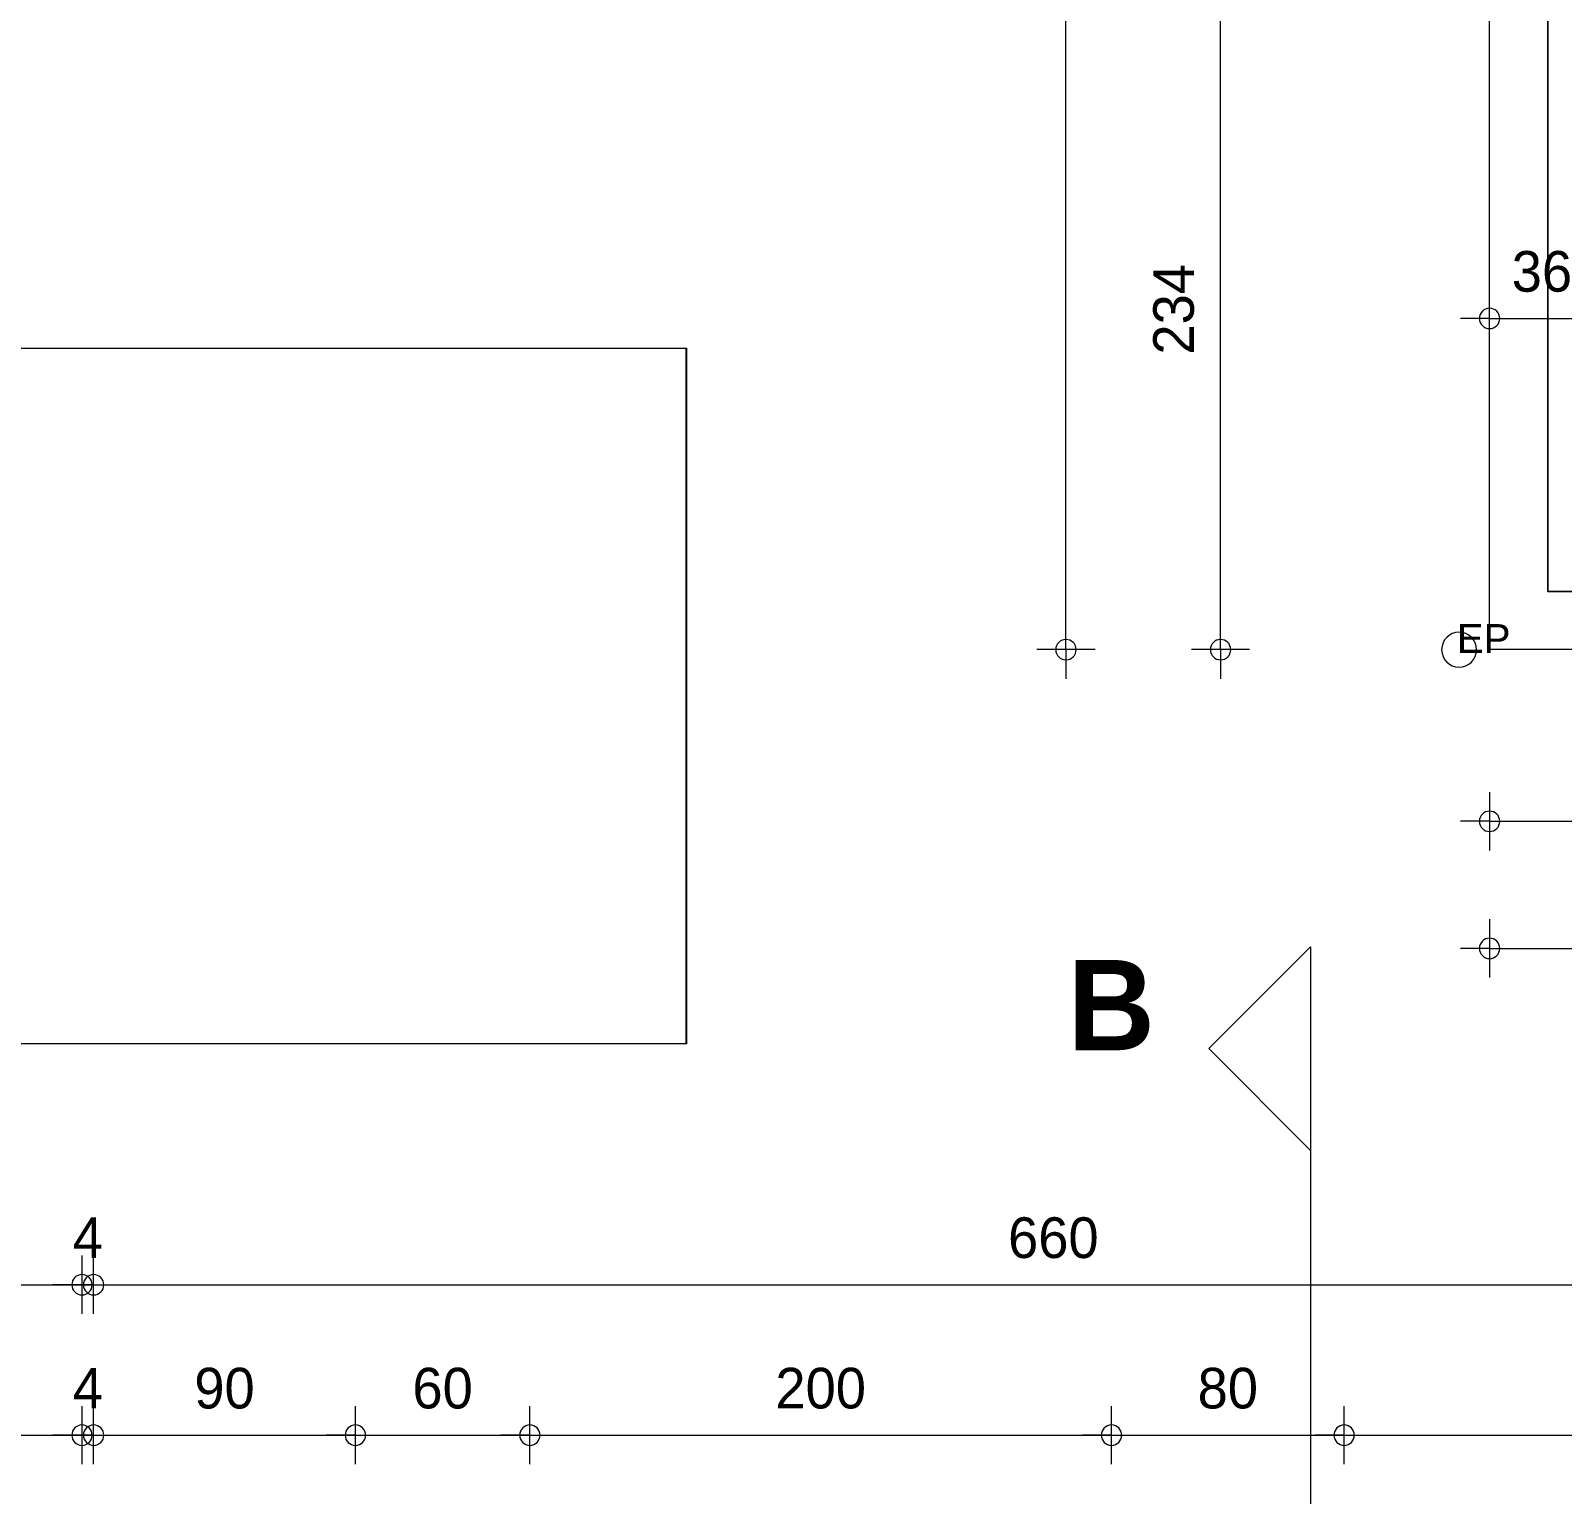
# Model space of a CAD drawing. Header units: metres. Extents: x -30.4 to 29.6, y -50.6 to 0.4.
# Drawn here: x -16.02 to -10.75, y -19.85 to -14.81 of the extents above; entities that cross this region are included whole.
import ezdxf
from ezdxf.enums import TextEntityAlignment as Align
from ezdxf.lldxf.tags import DXFTag

# ---------------------------------------------------------------- set-up
doc = ezdxf.new("R2010")
doc.units = ezdxf.units.M
doc.header["$MEASUREMENT"] = 0
doc.header["$XCLIPFRAME"] = 2
for name, color, linetype in [('Calque commun', 7, 'Continuous'), ('Calque100', 7, 'Continuous'), ('Cotations', 7, 'Continuous'), ('Textes', 7, 'Continuous')]:
    doc.layers.add(name, color=color, linetype=linetype)
doc.styles.add('Arial4', font='arial.ttf', dxfattribs={"height": 0.098961})
doc.styles.add('Century Gothic', font='GOTHIC.TTF', dxfattribs={"height": 0.139636})
doc.styles.add('Century Gothic3', font='GOTHICB.TTF', dxfattribs={"height": 0.31023})
tags = doc.linetypes.add('DASHDOT2', pattern=[0.5, 0.25, -0.125, 0, -0.125]).pattern_tags.tags
tags[10:11] = [DXFTag(74, 4), DXFTag(75, 0), DXFTag(340, '0'), DXFTag(46, 1.0), DXFTag(50, 0.0), DXFTag(44, 0.0), DXFTag(45, 0.0)]
tags[8:9] = [DXFTag(74, 4), DXFTag(75, 0), DXFTag(340, '0'), DXFTag(46, 1.0), DXFTag(50, 0.0), DXFTag(44, 0.0), DXFTag(45, 0.0)]
tags[6:7] = [DXFTag(74, 4), DXFTag(75, 0), DXFTag(340, '0'), DXFTag(46, 1.0), DXFTag(50, 0.0), DXFTag(44, 0.0), DXFTag(45, 0.0)]
tags[4:5] = [DXFTag(74, 4), DXFTag(75, 0), DXFTag(340, '0'), DXFTag(46, 1.0), DXFTag(50, 0.0), DXFTag(44, 0.0), DXFTag(45, 0.0)]
tags = doc.linetypes.add('DIVIDE2', pattern=[0.625, 0.25, -0.125, 0, -0.125, 0, -0.125]).pattern_tags.tags
tags[14:15] = [DXFTag(74, 4), DXFTag(75, 0), DXFTag(340, '0'), DXFTag(46, 1.0), DXFTag(50, 0.0), DXFTag(44, 0.0), DXFTag(45, 0.0)]
tags[12:13] = [DXFTag(74, 4), DXFTag(75, 0), DXFTag(340, '0'), DXFTag(46, 1.0), DXFTag(50, 0.0), DXFTag(44, 0.0), DXFTag(45, 0.0)]
tags[10:11] = [DXFTag(74, 4), DXFTag(75, 0), DXFTag(340, '0'), DXFTag(46, 1.0), DXFTag(50, 0.0), DXFTag(44, 0.0), DXFTag(45, 0.0)]
tags[8:9] = [DXFTag(74, 4), DXFTag(75, 0), DXFTag(340, '0'), DXFTag(46, 1.0), DXFTag(50, 0.0), DXFTag(44, 0.0), DXFTag(45, 0.0)]
tags[6:7] = [DXFTag(74, 4), DXFTag(75, 0), DXFTag(340, '0'), DXFTag(46, 1.0), DXFTag(50, 0.0), DXFTag(44, 0.0), DXFTag(45, 0.0)]
tags[4:5] = [DXFTag(74, 4), DXFTag(75, 0), DXFTag(340, '0'), DXFTag(46, 1.0), DXFTag(50, 0.0), DXFTag(44, 0.0), DXFTag(45, 0.0)]
picture_1 = doc.add_image_def('image2.jpg', size_in_pixel=(789, 328))

# ---------------------------------------------------------------- blocks, each defined once
blk = doc.blocks.new('new27')
at = {"layer": 'Calque commun', "color": 5, "linetype": 'Continuous', "lineweight": 9}
blk.add_arc((0, 0), 0.5, 0, 359.99941, dxfattribs=at)
blk = doc.blocks.new('new28')
at = {"layer": 'Calque commun', "color": 5, "linetype": 'Continuous', "lineweight": 9}
blk.add_arc((0, 0), 0.5, 0, 359.99941, dxfattribs=at)
blk = doc.blocks.new('DimLine27653')
at = {"layer": 'Calque commun', "color": 5, "linetype": 'Continuous', "lineweight": 9}
for p, q in [((-14.8988, -19.7427), (-14.8988, -19.5427)), ((-14.2988, -19.7427), (-14.2988, -19.5427)), ((-14.8988, -19.6427), (-14.9988, -19.6427)), ((-14.8988, -19.6427), (-14.2988, -19.6427)), ((-14.2988, -19.6427), (-14.1988, -19.6427))]:
    blk.add_line(p, q, dxfattribs=at)
at = {"layer": 'Calque commun', "color": 5, "linetype": 'Continuous', "lineweight": 9, "xscale": 0.07000000029802322, "yscale": 0.07000000029802322, "zscale": 0.07000000029802322}
for name, p in [('new27', (-14.8988, -19.6427)), ('new28', (-14.2988, -19.6427))]:
    blk.add_blockref(name, p, dxfattribs=at)
at = {"layer": 'Calque commun', "color": 5, "linetype": 'Continuous', "lineweight": 9, "style": 'Century Gothic'}
blk.add_text('60', height=0.13964, dxfattribs=at).set_placement((-14.5988, -19.5927), align=Align.BOTTOM_CENTER)
blk = doc.blocks.new('new29')
at = {"layer": 'Calque commun', "color": 5, "linetype": 'Continuous', "lineweight": 9}
blk.add_arc((0, 0), 0.5, 0, 359.99941, dxfattribs=at)
blk = doc.blocks.new('new30')
at = {"layer": 'Calque commun', "color": 5, "linetype": 'Continuous', "lineweight": 9}
blk.add_arc((0, 0), 0.5, 0, 359.99941, dxfattribs=at)
blk = doc.blocks.new('DimLine27661')
at = {"layer": 'Calque commun', "color": 5, "linetype": 'Continuous', "lineweight": 9}
for p, q in [((-12.2989, -19.7427), (-12.2989, -19.5427)), ((-11.4989, -19.7427), (-11.4989, -19.5427)), ((-12.2989, -19.6427), (-12.3989, -19.6427)), ((-12.2989, -19.6427), (-11.4989, -19.6427)), ((-11.4989, -19.6427), (-11.3989, -19.6427))]:
    blk.add_line(p, q, dxfattribs=at)
at = {"layer": 'Calque commun', "color": 5, "linetype": 'Continuous', "lineweight": 9, "xscale": 0.07000000029802322, "yscale": 0.07000000029802322, "zscale": 0.07000000029802322}
for name, p in [('new29', (-12.2989, -19.6427)), ('new30', (-11.4989, -19.6427))]:
    blk.add_blockref(name, p, dxfattribs=at)
at = {"layer": 'Calque commun', "color": 5, "linetype": 'Continuous', "lineweight": 9, "style": 'Century Gothic'}
blk.add_text('80', height=0.13964, dxfattribs=at).set_placement((-11.8989, -19.5927), align=Align.BOTTOM_CENTER)
blk = doc.blocks.new('new31')
at = {"layer": 'Calque commun', "color": 5, "linetype": 'Continuous', "lineweight": 9}
blk.add_arc((0, 0), 0.5, 0, 359.99941, dxfattribs=at)
blk = doc.blocks.new('new32')
at = {"layer": 'Calque commun', "color": 5, "linetype": 'Continuous', "lineweight": 9}
blk.add_arc((0, 0), 0.5, 0, 359.99941, dxfattribs=at)
blk = doc.blocks.new('DimLine27677')
at = {"layer": 'Calque commun', "color": 5, "linetype": 'Continuous', "lineweight": 9}
for p, q in [((-14.2988, -19.7427), (-14.2988, -19.5427)), ((-12.2989, -19.7427), (-12.2989, -19.5427)), ((-14.2988, -19.6427), (-14.3988, -19.6427)), ((-14.2988, -19.6427), (-12.2989, -19.6427)), ((-12.2989, -19.6427), (-12.1989, -19.6427))]:
    blk.add_line(p, q, dxfattribs=at)
at = {"layer": 'Calque commun', "color": 5, "linetype": 'Continuous', "lineweight": 9, "xscale": 0.07000000029802322, "yscale": 0.07000000029802322, "zscale": 0.07000000029802322}
for name, p in [('new31', (-14.2988, -19.6427)), ('new32', (-12.2989, -19.6427))]:
    blk.add_blockref(name, p, dxfattribs=at)
at = {"layer": 'Calque commun', "color": 5, "linetype": 'Continuous', "lineweight": 9, "style": 'Century Gothic'}
blk.add_text('200', height=0.13964, dxfattribs=at).set_placement((-13.2988, -19.5927), align=Align.BOTTOM_CENTER)
blk = doc.blocks.new('new33')
at = {"layer": 'Calque commun', "color": 5, "linetype": 'Continuous', "lineweight": 9}
blk.add_arc((0, 0), 0.5, 0, 359.99941, dxfattribs=at)
blk = doc.blocks.new('new34')
at = {"layer": 'Calque commun', "color": 5, "linetype": 'Continuous', "lineweight": 9}
blk.add_arc((0, 0), 0.5, 0, 359.99941, dxfattribs=at)
blk = doc.blocks.new('DimLine27685')
at = {"layer": 'Calque commun', "color": 5, "linetype": 'Continuous', "lineweight": 9}
for p, q in [((-11.4989, -19.7427), (-11.4989, -19.5427)), ((-9.1988, -19.7427), (-9.1988, -19.5427)), ((-11.4989, -19.6427), (-11.5989, -19.6427)), ((-11.4989, -19.6427), (-9.1988, -19.6427)), ((-9.1988, -19.6427), (-9.0988, -19.6427))]:
    blk.add_line(p, q, dxfattribs=at)
at = {"layer": 'Calque commun', "color": 5, "linetype": 'Continuous', "lineweight": 9, "xscale": 0.07000000029802322, "yscale": 0.07000000029802322, "zscale": 0.07000000029802322}
for name, p in [('new33', (-11.4989, -19.6427)), ('new34', (-9.1988, -19.6427))]:
    blk.add_blockref(name, p, dxfattribs=at)
at = {"layer": 'Calque commun', "color": 5, "linetype": 'Continuous', "lineweight": 9, "style": 'Century Gothic'}
blk.add_text('230', height=0.13964, dxfattribs=at).set_placement((-10.3488, -19.5927), align=Align.BOTTOM_CENTER)
blk = doc.blocks.new('new83')
at = {"layer": 'Calque commun', "color": 5, "linetype": 'Continuous', "lineweight": 9}
blk.add_arc((0, 0), 0.5, 0, 359.99941, dxfattribs=at)
blk = doc.blocks.new('DimLine32870')
at = {"layer": 'Calque commun', "color": 5, "linetype": 'Continuous', "lineweight": 9}
for p, q in [((-15.7988, -19.2255), (-15.7988, -19.0255)), ((-15.7988, -19.1255), (-15.8988, -19.1255)), ((-15.7988, -19.1255), (-9.1988, -19.1255))]:
    blk.add_line(p, q, dxfattribs=at)
at = {"layer": 'Calque commun', "color": 5, "linetype": 'Continuous', "lineweight": 9, "xscale": 0.07000000029802322, "yscale": 0.07000000029802322, "zscale": 0.07000000029802322}
blk.add_blockref('new83', (-15.7988, -19.1255), dxfattribs=at)
at = {"layer": 'Calque commun', "color": 5, "linetype": 'Continuous', "lineweight": 9, "style": 'Century Gothic'}
blk.add_text('660', height=0.13964, dxfattribs=at).set_placement((-12.4988, -19.0755), align=Align.BOTTOM_CENTER)
blk = doc.blocks.new('new88')
at = {"layer": 'Calque commun', "color": 5, "linetype": 'Continuous', "lineweight": 9}
blk.add_arc((0, 0), 0.5, 0, 359.99941, dxfattribs=at)
blk = doc.blocks.new('DimLine32886')
at = {"layer": 'Calque commun', "color": 5, "linetype": 'Continuous', "lineweight": 9}
for p, q in [((-15.8388, -19.2255), (-15.8388, -19.0255)), ((-22.4388, -19.1255), (-15.8388, -19.1255)), ((-15.8388, -19.1255), (-15.7388, -19.1255))]:
    blk.add_line(p, q, dxfattribs=at)
at = {"layer": 'Calque commun', "color": 5, "linetype": 'Continuous', "lineweight": 9, "xscale": 0.07000000029802322, "yscale": 0.07000000029802322, "zscale": 0.07000000029802322}
blk.add_blockref('new88', (-15.8388, -19.1255), dxfattribs=at)
blk = doc.blocks.new('new115')
at = {"layer": 'Calque commun', "color": 5, "linetype": 'Continuous', "lineweight": 9}
blk.add_arc((0, 0), 0.5, 0, 359.99941, dxfattribs=at)
blk = doc.blocks.new('new116')
at = {"layer": 'Calque commun', "color": 5, "linetype": 'Continuous', "lineweight": 9}
blk.add_arc((0, 0), 0.5, 0, 359.99941, dxfattribs=at)
blk = doc.blocks.new('DimLine34378')
at = {"layer": 'Calque commun', "color": 5, "linetype": 'Continuous', "lineweight": 9}
for p, q in [((-10.9988, -17.4326), (-10.9988, -17.6327)), ((-8.9389, -17.4327), (-8.9389, -17.6327)), ((-10.9988, -17.5326), (-11.0988, -17.5326)), ((-10.9988, -17.5326), (-8.9389, -17.5327)), ((-8.9389, -17.5327), (-8.8389, -17.5327))]:
    blk.add_line(p, q, dxfattribs=at)
at = {"layer": 'Calque commun', "color": 5, "linetype": 'Continuous', "lineweight": 9, "xscale": 0.07000000029802322, "yscale": 0.07000000029802322, "zscale": 0.07000000029802322}
for name, p in [('new115', (-10.9988, -17.5326)), ('new116', (-8.9389, -17.5327))]:
    blk.add_blockref(name, p, dxfattribs=at)
at = {"layer": 'Calque commun', "color": 5, "linetype": 'Continuous', "lineweight": 9, "style": 'Century Gothic'}
blk.add_text('206', height=0.13964, rotation=359.9999, dxfattribs=at).set_placement((-9.9689, -17.4827), align=Align.BOTTOM_CENTER)
blk = doc.blocks.new('new121')
at = {"layer": 'Calque commun', "color": 5, "linetype": 'Continuous', "lineweight": 9}
blk.add_arc((0, 0), 0.5, 0, 359.99941, dxfattribs=at)
blk = doc.blocks.new('new122')
at = {"layer": 'Calque commun', "color": 5, "linetype": 'Continuous', "lineweight": 9}
blk.add_arc((0, 0), 0.5, 0, 359.99941, dxfattribs=at)
blk = doc.blocks.new('DimLine34402')
at = {"layer": 'Calque commun', "color": 5, "linetype": 'Continuous', "lineweight": 9}
for p, q in [((-11.9238, -14.6025), (-11.9238, -14.5025)), ((-11.8238, -14.6025), (-12.0238, -14.6025)), ((-11.9238, -16.9425), (-11.9238, -14.6025)), ((-11.8238, -16.9425), (-12.0238, -16.9425)), ((-11.9238, -16.9425), (-11.9238, -17.0425))]:
    blk.add_line(p, q, dxfattribs=at)
at = {"layer": 'Calque commun', "color": 5, "linetype": 'Continuous', "lineweight": 9, "xscale": 0.07000000029802322, "yscale": 0.07000000029802322, "zscale": 0.07000000029802322, "rotation": 90}
for name, p in [('new122', (-11.9238, -14.6025)), ('new121', (-11.9238, -16.9425))]:
    blk.add_blockref(name, p, dxfattribs=at)
at = {"layer": 'Calque commun', "color": 5, "linetype": 'Continuous', "lineweight": 9, "style": 'Century Gothic'}
blk.add_text('234', height=0.13964, rotation=90, dxfattribs=at).set_placement((-11.9738, -15.7725), align=Align.BOTTOM_CENTER)
blk = doc.blocks.new('new249')
at = {"layer": 'Calque commun', "color": 5, "linetype": 'Continuous', "lineweight": 9}
blk.add_arc((0, 0), 0.5, 0, 359.99941, dxfattribs=at)
blk = doc.blocks.new('new250')
at = {"layer": 'Calque commun', "color": 5, "linetype": 'Continuous', "lineweight": 9}
blk.add_arc((0, 0), 0.5, 0, 359.99941, dxfattribs=at)
blk = doc.blocks.new('DimLine38837')
at = {"layer": 'Calque commun', "color": 5, "linetype": 'Continuous', "lineweight": 9}
for p, q in [((-15.8388, -19.2255), (-15.8388, -19.0255)), ((-15.7988, -19.2255), (-15.7988, -19.0255)), ((-15.8388, -19.1255), (-15.9388, -19.1255)), ((-15.8388, -19.1255), (-15.7988, -19.1255)), ((-15.7988, -19.1255), (-15.6988, -19.1255))]:
    blk.add_line(p, q, dxfattribs=at)
at = {"layer": 'Calque commun', "color": 5, "linetype": 'Continuous', "lineweight": 9, "xscale": 0.07000000029802322, "yscale": 0.07000000029802322, "zscale": 0.07000000029802322}
for name, p in [('new249', (-15.8388, -19.1255)), ('new250', (-15.7988, -19.1255))]:
    blk.add_blockref(name, p, dxfattribs=at)
at = {"layer": 'Calque commun', "color": 5, "linetype": 'Continuous', "lineweight": 9, "style": 'Century Gothic'}
blk.add_text('4', height=0.1396, dxfattribs=at).set_placement((-15.8188, -19.0755), align=Align.BOTTOM_CENTER)
blk = doc.blocks.new('new255')
at = {"layer": 'Calque commun', "color": 5, "linetype": 'Continuous', "lineweight": 9}
blk.add_arc((0, 0), 0.5, 0, 359.99941, dxfattribs=at)
blk = doc.blocks.new('new256')
at = {"layer": 'Calque commun', "color": 5, "linetype": 'Continuous', "lineweight": 9}
blk.add_arc((0, 0), 0.5, 0, 359.99941, dxfattribs=at)
blk = doc.blocks.new('DimLine38861')
at = {"layer": 'Calque commun', "color": 5, "linetype": 'Continuous', "lineweight": 9}
for p, q in [((-16.9378, -19.7427), (-16.9378, -19.5427)), ((-15.8388, -19.7427), (-15.8388, -19.5427)), ((-16.9378, -19.6427), (-17.0378, -19.6427)), ((-16.9378, -19.6427), (-15.8388, -19.6427)), ((-15.8388, -19.6427), (-15.7388, -19.6427))]:
    blk.add_line(p, q, dxfattribs=at)
at = {"layer": 'Calque commun', "color": 5, "linetype": 'Continuous', "lineweight": 9, "xscale": 0.07000000029802322, "yscale": 0.07000000029802322, "zscale": 0.07000000029802322}
for name, p in [('new255', (-16.9378, -19.6427)), ('new256', (-15.8388, -19.6427))]:
    blk.add_blockref(name, p, dxfattribs=at)
at = {"layer": 'Calque commun', "color": 5, "linetype": 'Continuous', "lineweight": 9, "style": 'Century Gothic'}
blk.add_text('110', height=0.13964, dxfattribs=at).set_placement((-16.3883, -19.5927), align=Align.BOTTOM_CENTER)
blk = doc.blocks.new('new257')
at = {"layer": 'Calque commun', "color": 5, "linetype": 'Continuous', "lineweight": 9}
blk.add_arc((0, 0), 0.5, 0, 359.99941, dxfattribs=at)
blk = doc.blocks.new('new258')
at = {"layer": 'Calque commun', "color": 5, "linetype": 'Continuous', "lineweight": 9}
blk.add_arc((0, 0), 0.5, 0, 359.99941, dxfattribs=at)
blk = doc.blocks.new('DimLine38869')
at = {"layer": 'Calque commun', "color": 5, "linetype": 'Continuous', "lineweight": 9}
for p, q in [((-15.8388, -19.7427), (-15.8388, -19.5427)), ((-15.7988, -19.7427), (-15.7988, -19.5427)), ((-15.8388, -19.6427), (-15.9388, -19.6427)), ((-15.8388, -19.6427), (-15.7988, -19.6427)), ((-15.7988, -19.6427), (-15.6988, -19.6427))]:
    blk.add_line(p, q, dxfattribs=at)
at = {"layer": 'Calque commun', "color": 5, "linetype": 'Continuous', "lineweight": 9, "xscale": 0.07000000029802322, "yscale": 0.07000000029802322, "zscale": 0.07000000029802322}
for name, p in [('new257', (-15.8388, -19.6427)), ('new258', (-15.7988, -19.6427))]:
    blk.add_blockref(name, p, dxfattribs=at)
at = {"layer": 'Calque commun', "color": 5, "linetype": 'Continuous', "lineweight": 9, "style": 'Century Gothic'}
blk.add_text('4', height=0.1396, dxfattribs=at).set_placement((-15.8188, -19.5927), align=Align.BOTTOM_CENTER)
blk = doc.blocks.new('new259')
at = {"layer": 'Calque commun', "color": 5, "linetype": 'Continuous', "lineweight": 9}
blk.add_arc((0, 0), 0.5, 0, 359.99941, dxfattribs=at)
blk = doc.blocks.new('new260')
at = {"layer": 'Calque commun', "color": 5, "linetype": 'Continuous', "lineweight": 9}
blk.add_arc((0, 0), 0.5, 0, 359.99941, dxfattribs=at)
blk = doc.blocks.new('DimLine38877')
at = {"layer": 'Calque commun', "color": 5, "linetype": 'Continuous', "lineweight": 9}
for p, q in [((-15.7988, -19.7427), (-15.7988, -19.5427)), ((-14.8988, -19.7427), (-14.8988, -19.5427)), ((-15.7988, -19.6427), (-15.8988, -19.6427)), ((-15.7988, -19.6427), (-14.8988, -19.6427)), ((-14.8988, -19.6427), (-14.7988, -19.6427))]:
    blk.add_line(p, q, dxfattribs=at)
at = {"layer": 'Calque commun', "color": 5, "linetype": 'Continuous', "lineweight": 9, "xscale": 0.07000000029802322, "yscale": 0.07000000029802322, "zscale": 0.07000000029802322}
for name, p in [('new259', (-15.7988, -19.6427)), ('new260', (-14.8988, -19.6427))]:
    blk.add_blockref(name, p, dxfattribs=at)
at = {"layer": 'Calque commun', "color": 5, "linetype": 'Continuous', "lineweight": 9, "style": 'Century Gothic'}
blk.add_text('90', height=0.13964, dxfattribs=at).set_placement((-15.3488, -19.5927), align=Align.BOTTOM_CENTER)
blk = doc.blocks.new('new261')
at = {"layer": 'Calque commun', "color": 5, "linetype": 'Continuous', "lineweight": 9}
blk.add_arc((0, 0), 0.5, 0, 359.99941, dxfattribs=at)
blk = doc.blocks.new('new262')
at = {"layer": 'Calque commun', "color": 5, "linetype": 'Continuous', "lineweight": 9}
blk.add_arc((0, 0), 0.5, 0, 359.99941, dxfattribs=at)
blk = doc.blocks.new('DimLine38885')
at = {"layer": 'Calque commun', "color": 5, "linetype": 'Continuous', "lineweight": 9}
for p, q in [((-14.8988, -19.7427), (-14.8988, -19.5427)), ((-14.2988, -19.7427), (-14.2988, -19.5427)), ((-14.8988, -19.6427), (-14.9988, -19.6427)), ((-14.8988, -19.6427), (-14.2988, -19.6427)), ((-14.2988, -19.6427), (-14.1988, -19.6427))]:
    blk.add_line(p, q, dxfattribs=at)
at = {"layer": 'Calque commun', "color": 5, "linetype": 'Continuous', "lineweight": 9, "xscale": 0.07000000029802322, "yscale": 0.07000000029802322, "zscale": 0.07000000029802322}
for name, p in [('new261', (-14.8988, -19.6427)), ('new262', (-14.2988, -19.6427))]:
    blk.add_blockref(name, p, dxfattribs=at)
at = {"layer": 'Calque commun', "color": 5, "linetype": 'Continuous', "lineweight": 9, "style": 'Century Gothic'}
blk.add_text('60', height=0.13964, dxfattribs=at).set_placement((-14.5988, -19.5927), align=Align.BOTTOM_CENTER)
blk = doc.blocks.new('fleche08')
at = {"layer": 'Calque100', "color": 6, "linetype": 'Continuous', "lineweight": 18}
mesh = blk.add_polyface(dxfattribs=at)
corners = [(-0.35, -0.35), (0, 0), (0.35, -0.35)]
mesh.append_faces([[corners[k] for k in face] for face in [(0, 1, 2)]], dxfattribs={"color": 6})
blk = doc.blocks.new('new283')
at = {"layer": 'Calque commun', "color": 5, "linetype": 'Continuous', "lineweight": 9}
blk.add_arc((0, 0), 0.5, 0, 359.99941, dxfattribs=at)
blk = doc.blocks.new('DimLine41064')
at = {"layer": 'Calque commun', "color": 5, "linetype": 'Continuous', "lineweight": 9}
for p, q in [((-10.9988, -17.8693), (-10.9988, -18.0693)), ((-10.9988, -17.9693), (-11.0988, -17.9693)), ((-10.9988, -17.9693), (-1.9189, -17.9693))]:
    blk.add_line(p, q, dxfattribs=at)
at = {"layer": 'Calque commun', "color": 5, "linetype": 'Continuous', "lineweight": 9, "xscale": 0.07000000029802322, "yscale": 0.07000000029802322, "zscale": 0.07000000029802322}
blk.add_blockref('new283', (-10.9988, -17.9693), dxfattribs=at)
blk = doc.blocks.new('new285')
at = {"layer": 'Calque commun', "color": 5, "linetype": 'Continuous', "lineweight": 9}
blk.add_arc((0, 0), 0.5, 0, 359.99941, dxfattribs=at)
blk = doc.blocks.new('new286')
at = {"layer": 'Calque commun', "color": 5, "linetype": 'Continuous', "lineweight": 9}
blk.add_arc((0, 0), 0.5, 0, 359.99941, dxfattribs=at)
blk = doc.blocks.new('DimLine41072')
at = {"layer": 'Calque commun', "color": 5, "linetype": 'Continuous', "lineweight": 9}
for p, q in [((-12.4554, -10.2603), (-12.4554, -10.1603)), ((-12.3554, -10.2603), (-12.5554, -10.2603)), ((-12.4554, -16.9425), (-12.4554, -10.2603)), ((-12.3554, -16.9425), (-12.5554, -16.9425)), ((-12.4554, -16.9425), (-12.4554, -17.0425))]:
    blk.add_line(p, q, dxfattribs=at)
at = {"layer": 'Calque commun', "color": 5, "linetype": 'Continuous', "lineweight": 9, "xscale": 0.07000000029802322, "yscale": 0.07000000029802322, "zscale": 0.07000000029802322, "rotation": 90}
for name, p in [('new286', (-12.4554, -10.2603)), ('new285', (-12.4554, -16.9425))]:
    blk.add_blockref(name, p, dxfattribs=at)
at = {"layer": 'Calque commun', "color": 5, "linetype": 'Continuous', "lineweight": 9, "style": 'Century Gothic'}
blk.add_text('668', height=0.13964, rotation=89.9999, dxfattribs=at).set_placement((-12.5054, -13.6014), align=Align.BOTTOM_CENTER)
blk = doc.blocks.new('Block47992')
at = {"layer": 'Calque commun', "color": 7, "linetype": 'Continuous', "lineweight": 9}
blk.add_line((-9.6088, -16.5825), (-10.6388, -16.5825), dxfattribs=at)
at = {"layer": 'Calque commun', "color": 7, "linetype": 'Continuous', "lineweight": 18}
for p, q in [((-9.6088, -16.7425), (-10.7988, -16.7425)), ((-9.6088, -16.9425), (-10.9988, -16.9425))]:
    blk.add_line(p, q, dxfattribs=at)
blk = doc.blocks.new('Block47993')
at = {"layer": 'Calque commun', "color": 7, "linetype": 'Continuous', "lineweight": 18}
for p, q in [((-10.9988, -11.2435), (-10.9988, -10.2605)), ((-10.7988, -11.2435), (-10.7988, -10.4605)), ((-10.9988, -13.3675), (-10.9988, -11.8435)), ((-10.7988, -13.3675), (-10.7988, -11.8435)), ((-10.9988, -16.9425), (-10.9988, -14.6375)), ((-10.7988, -16.7425), (-10.7988, -14.6375))]:
    blk.add_line(p, q, dxfattribs=at)
at = {"layer": 'Calque commun', "color": 7, "linetype": 'Continuous', "lineweight": 9}
for p, q in [((-10.6388, -11.2435), (-10.6388, -10.6205)), ((-10.6388, -13.3675), (-10.6388, -11.8435)), ((-10.6388, -16.5825), (-10.6388, -14.6375))]:
    blk.add_line(p, q, dxfattribs=at)
blk = doc.blocks.new('new463')
at = {"layer": 'Calque commun', "color": 5, "linetype": 'Continuous', "lineweight": 9}
blk.add_arc((0, 0), 0.5, 0, 359.99941, dxfattribs=at)
blk = doc.blocks.new('new464')
at = {"layer": 'Calque commun', "color": 5, "linetype": 'Continuous', "lineweight": 9}
blk.add_arc((0, 0), 0.5, 0, 359.99941, dxfattribs=at)
blk = doc.blocks.new('DimLine48498')
at = {"layer": 'Calque commun', "color": 5, "linetype": 'Continuous', "lineweight": 9}
for p, q in [((-10.9988, -15.9039), (-10.9988, -15.7039)), ((-10.6388, -15.9039), (-10.6388, -15.7039)), ((-10.9988, -15.8039), (-11.0988, -15.8039)), ((-10.9988, -15.8039), (-10.6388, -15.8039)), ((-10.6388, -15.8039), (-10.5388, -15.8039))]:
    blk.add_line(p, q, dxfattribs=at)
at = {"layer": 'Calque commun', "color": 5, "linetype": 'Continuous', "lineweight": 9, "xscale": 0.07000000029802322, "yscale": 0.07000000029802322, "zscale": 0.07000000029802322}
for name, p in [('new463', (-10.9988, -15.8039)), ('new464', (-10.6388, -15.8039))]:
    blk.add_blockref(name, p, dxfattribs=at)
at = {"layer": 'Calque commun', "color": 5, "linetype": 'Continuous', "lineweight": 9, "style": 'Century Gothic'}
blk.add_text('36', height=0.13964, dxfattribs=at).set_placement((-10.8188, -15.7539), align=Align.BOTTOM_CENTER)

msp = doc.modelspace()

# ---------------------------------------------------------------- linework, layer by layer
at = {"layer": 'Calque commun', "color": 12, "linetype": 'Continuous', "lineweight": 18}
for p, q in [((-10.7988, -14.6375), (-10.7988, -16.7425)), ((-10.7988, -16.7425), (-8.9389, -16.7427))]:
    msp.add_line(p, q, dxfattribs=at)
at = {"layer": 'Calque commun', "color": 11, "linetype": 'Continuous', "lineweight": 18}
msp.add_arc((-11.1036, -16.9428), 0.06, 90, 89.9994, dxfattribs=at)
at = {"layer": 'Cotations', "color": 1, "linetype": 'DASHDOT2', "lineweight": 18, "flags": 128}
msp.add_lwpolyline([(-11.6143, -17.9637), (-11.6143, -31.7271), (-11.6143, -31.7271)], dxfattribs=at)

# ---------------------------------------------------------------- block references
at = {"layer": 'Calque commun', "color": 5, "linetype": 'Continuous', "lineweight": 9}
for name in ['DimLine41072', 'DimLine34402', 'DimLine48498', 'DimLine34378', 'DimLine41064', 'DimLine32886', 'DimLine38837', 'DimLine32870', 'DimLine38861', 'DimLine38869', 'DimLine38877', 'DimLine27653', 'DimLine38885', 'DimLine27677', 'DimLine27661', 'DimLine27685']:
    msp.add_blockref(name, (0, 0), dxfattribs=at)
at = {"layer": 'Calque commun', "color": 0, "linetype": 'ByBlock', "lineweight": -2}
for name in ['Block47993', 'Block47992']:
    msp.add_blockref(name, (0, 0), dxfattribs=at)
at = {"layer": 'Calque commun', "color": 0, "linetype": 'ByBlock', "lineweight": -2, "rotation": 90}
msp.add_blockref('fleche08', (-11.9643, -18.3137), dxfattribs=at)

# ---------------------------------------------------------------- texts
at = {"layer": 'Textes', "color": 5, "linetype": 'ByBlock', "lineweight": -2, "style": 'Arial4'}
msp.add_text('EP', height=0.09896, dxfattribs=at).set_placement((-11.1113, -16.9834), align=Align.BOTTOM_LEFT)
at = {"layer": 'Textes', "color": 5, "linetype": 'ByBlock', "lineweight": -2, "style": 'Century Gothic3'}
msp.add_text('B', height=0.3102, dxfattribs=at).set_placement((-12.4494, -18.0093), align=Align.TOP_LEFT)

# ---------------------------------------------------------------- pictures from other files: only their frames are drawn
at = {"layer": 'Calque commun', "color": 5, "linetype": 'DIVIDE2', "lineweight": 9}
image = msp.add_image(picture_1, insert=(-18.6307, -18.2941), size_in_units=(4.8672, 2.3917), dxfattribs=at)
image.set_boundary_path([(-1e-05, 0.0001), (789, 0.0001), (789, 328), (-1e-05, 328), (-1e-05, 0.0001)])

# ---------------------------------------------------------------- meshes
at = {"layer": 'Calque commun', "color": 7, "linetype": 'Continuous', "lineweight": 9}
mesh = msp.add_polyface(dxfattribs=at)
corners = [(29.6021, -8.6275), (-30.3979, -8.6275), (-30.3979, -50.6275), (29.6021, -50.6275)]
mesh.append_faces([[corners[k] for k in face] for face in [(0, 1, 2, 3)]], dxfattribs={"color": 7})
at = {"layer": 'Calque commun', "color": 5, "linetype": 'DIVIDE2', "lineweight": 9}
mesh = msp.add_polyface(dxfattribs=at)
corners = [(-18.6277, -18.2968), (-13.7615, -18.2968), (-13.7615, -15.907), (-18.6277, -15.907)]
mesh.append_faces([[corners[k] for k in face] for face in [(0, 1, 2, 3)]], dxfattribs={"color": 5})

doc.saveas('drawing.dxf')
